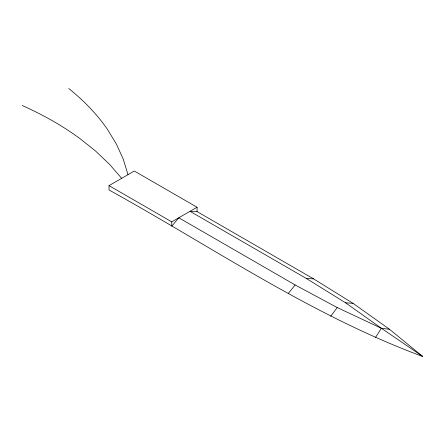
<?xml version="1.0" encoding="UTF-8"?>
<svg xmlns="http://www.w3.org/2000/svg" width="445" height="445" viewBox="0 0 445 445"><rect width="100%" height="100%" fill="white"/><g stroke="black" fill="none" stroke-linecap="round" stroke-linejoin="round"><path stroke-width="0.67" d="M375.619 337.321L381.371 328.265L389.531 329.289L422.75 356.495C311.144 315.277 212.538 247.197 109.014 189.97L109.014 185.626L134.312 171.019L197.057 207.248L197.057 211.592L313.558 278.854L353.057 303.351L389.531 329.289M330.696 316.261L337.238 307.573L381.371 328.265L422.75 356.495M288.26 293.455L295.18 284.972L337.238 307.573M109.014 185.626L171.759 221.849L197.057 207.248M197.057 211.592L190.015 211.314L306.388 278.498L345.537 302.784L381.371 328.265M306.388 278.498L313.558 278.854M345.537 302.784L353.057 303.351M295.18 284.972L178.801 217.783L171.759 226.194L171.759 221.849M121.663 178.323L109.57 164.366L95.553 151.027L79.7 138.395A331.814 191.572 0 0 0 22.25 105.515M127.988 174.668L123.304 159.304L116.468 144.208L107.529 129.484A331.814 191.572 0 0 0 68.741 88.505"/></g></svg>
